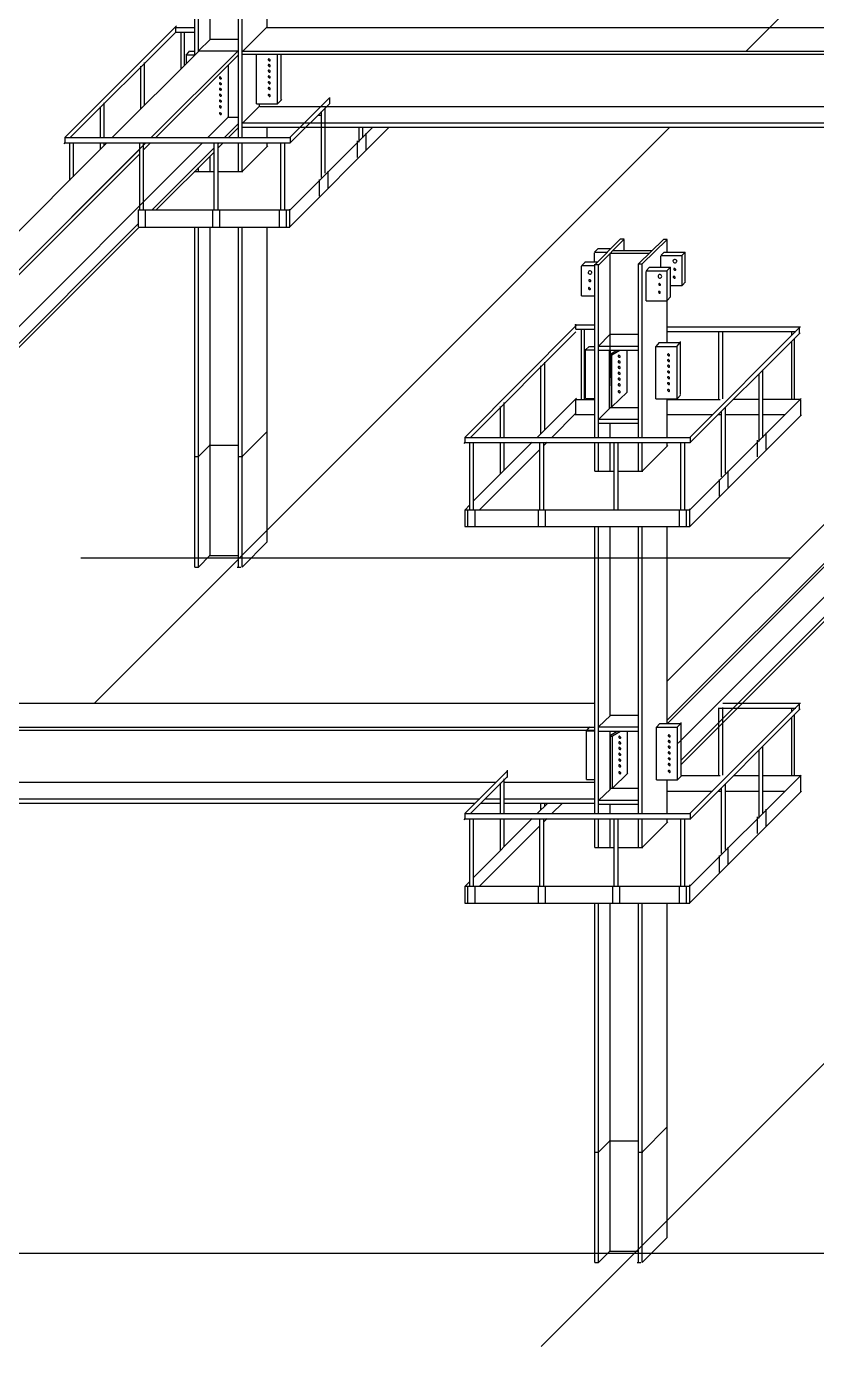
# Model space of a CAD drawing. Header units: metres. Extents: x 0 to 420, y 0 to 297.
# Drawn here: x 145.1 to 212.8, y 84.9 to 197.9 of the extents above; entities that cross this region are included whole.
import ezdxf

# ---------------------------------------------------------------- set-up
doc = ezdxf.new("R2010")
doc.units = ezdxf.units.M

msp = doc.modelspace()

# ---------------------------------------------------------------- linework, layer by layer
for p, q in [((189.16, 84.9), (319.3, 215.03)), ((206.71, 195.83), (225.91, 215.03)), ((159.49, 195.5), (159.49, 202.96)), ((159.81, 195.83), (159.81, 202.96)), ((160.79, 196.82), (160.79, 202.96)), ((163.22, 188.43), (163.22, 202.96)), ((163.55, 188.43), (163.55, 202.96)), ((165.68, 197.87), (165.68, 202.96)), ((148.34, 188.43), (157.92, 198.01)), ((157.78, 197.87), (159.49, 197.87)), ((157.86, 197.87), (157.86, 197.9)), ((157.86, 197.47), (157.86, 197.87)), ((163.57, 195.81), (165.68, 197.92)), ((165.65, 197.87), (252.82, 197.87)), ((165.68, 197.87), (177.1, 197.87)), ((148.82, 188.43), (157.86, 197.47)), ((157.86, 197.47), (159.49, 197.47)), ((158.32, 194.34), (158.32, 197.47)), ((158.59, 194.61), (158.59, 197.47)), ((160.81, 196.82), (159.81, 195.85)), ((163.22, 196.82), (160.79, 196.82)), ((152.41, 188.43), (159.82, 195.84)), ((155.76, 188.43), (163.16, 195.84)), ((158.76, 195.52), (159.05, 195.85)), ((159.08, 195.82), (159.49, 195.82)), ((163.22, 195.82), (159.78, 195.82)), ((163.6, 195.83), (252.77, 195.83)), ((164.76, 195.82), (166.58, 195.82)), ((154.86, 190.88), (154.86, 194.55)), ((155.18, 191.2), (155.18, 194.87)), ((156.15, 188.43), (163.21, 195.49)), ((158.76, 194.77), (158.76, 195.57)), ((158.76, 195.52), (159.49, 195.52)), ((162.37, 190.14), (162.37, 194.62)), ((163.6, 195.57), (252.77, 195.57)), ((164.76, 191.33), (164.76, 195.57)), ((165.79, 195.14), (165.77, 195.11)), ((165.77, 195.11), (165.77, 195.09)), ((165.77, 195.09), (165.79, 195.06)), ((165.79, 194.65), (165.77, 194.65)), ((165.77, 194.65), (165.77, 194.6)), ((165.77, 194.6), (165.79, 194.57)), ((165.85, 195.17), (165.79, 195.17)), ((165.79, 195.17), (165.79, 195.14)), ((165.79, 195.06), (165.82, 195.03)), ((165.85, 194.68), (165.79, 194.68)), ((165.79, 194.68), (165.79, 194.65)), ((165.79, 194.57), (165.82, 194.55)), ((165.82, 195.03), (165.85, 195.01)), ((165.82, 194.55), (165.85, 194.52)), ((165.87, 195.14), (165.85, 195.17)), ((165.85, 195.01), (165.87, 195.01)), ((165.87, 194.65), (165.85, 194.68)), ((165.85, 194.52), (165.87, 194.52)), ((165.9, 195.11), (165.87, 195.14)), ((165.87, 195.01), (165.9, 195.01)), ((165.9, 194.65), (165.87, 194.65)), ((165.87, 194.52), (165.9, 194.52)), ((165.93, 195.09), (165.9, 195.11)), ((165.9, 195.01), (165.93, 195.01)), ((165.93, 194.6), (165.9, 194.65)), ((165.9, 194.52), (165.93, 194.52)), ((165.93, 195.06), (165.93, 195.09)), ((165.93, 195.03), (165.93, 195.06)), ((165.93, 195.01), (165.93, 195.03)), ((165.93, 194.57), (165.93, 194.6)), ((165.93, 194.55), (165.93, 194.57)), ((165.93, 194.52), (165.93, 194.55)), ((166.58, 191.33), (166.58, 195.57)), ((166.88, 191.68), (166.88, 195.57)), ((161.62, 193.62), (161.59, 193.59)), ((161.59, 193.59), (161.59, 193.53)), ((161.59, 193.53), (161.59, 193.51)), ((161.59, 193.51), (161.62, 193.48)), ((161.65, 193.62), (161.62, 193.62)), ((161.62, 193.48), (161.65, 193.45)), ((161.68, 193.59), (161.65, 193.62)), ((161.65, 193.45), (161.68, 193.45)), ((161.7, 193.56), (161.68, 193.59)), ((161.68, 193.45), (161.73, 193.45)), ((161.73, 193.53), (161.7, 193.56)), ((161.76, 193.51), (161.73, 193.53)), ((161.73, 193.45), (161.76, 193.48)), ((161.76, 193.48), (161.76, 193.51)), ((165.79, 194.19), (165.77, 194.17)), ((165.77, 194.17), (165.77, 194.14)), ((165.77, 194.14), (165.79, 194.09)), ((165.79, 193.68), (165.77, 193.65)), ((165.77, 193.65), (165.77, 193.63)), ((165.77, 193.63), (165.79, 193.6)), ((165.85, 194.19), (165.79, 194.19)), ((165.79, 194.09), (165.82, 194.06)), ((165.85, 193.71), (165.79, 193.71)), ((165.79, 193.71), (165.79, 193.68)), ((165.79, 193.6), (165.82, 193.57)), ((165.82, 194.06), (165.85, 194.03)), ((165.82, 193.57), (165.85, 193.54)), ((165.87, 194.19), (165.85, 194.19)), ((165.85, 194.03), (165.87, 194.03)), ((165.87, 193.68), (165.85, 193.71)), ((165.85, 193.54), (165.87, 193.54)), ((165.9, 194.17), (165.87, 194.19)), ((165.87, 194.03), (165.9, 194.03)), ((165.9, 193.65), (165.87, 193.68)), ((165.87, 193.54), (165.9, 193.54)), ((165.93, 194.14), (165.9, 194.17)), ((165.9, 194.03), (165.93, 194.06)), ((165.93, 193.63), (165.9, 193.65)), ((165.9, 193.54), (165.93, 193.54)), ((165.93, 194.09), (165.93, 194.14)), ((165.93, 194.06), (165.93, 194.09)), ((165.93, 193.6), (165.93, 193.63)), ((165.93, 193.57), (165.93, 193.6)), ((165.93, 193.54), (165.93, 193.57)), ((161.62, 193.13), (161.59, 193.1)), ((161.59, 193.1), (161.59, 193.07)), ((161.59, 193.07), (161.59, 193.02)), ((161.59, 193.02), (161.62, 192.99)), ((161.62, 192.64), (161.59, 192.64)), ((161.59, 192.64), (161.59, 192.61)), ((161.59, 192.61), (161.59, 192.59)), ((161.59, 192.59), (161.59, 192.56)), ((161.59, 192.56), (161.62, 192.51)), ((161.65, 193.13), (161.62, 193.13)), ((161.62, 192.99), (161.65, 192.97)), ((161.65, 192.64), (161.62, 192.64)), ((161.62, 192.51), (161.65, 192.51)), ((161.68, 193.13), (161.65, 193.13)), ((161.65, 192.97), (161.68, 192.97)), ((161.68, 192.64), (161.65, 192.64)), ((161.65, 192.51), (161.68, 192.48)), ((161.7, 193.1), (161.68, 193.13)), ((161.68, 192.97), (161.73, 192.97)), ((161.7, 192.61), (161.68, 192.64)), ((161.68, 192.48), (161.73, 192.48)), ((161.73, 193.07), (161.7, 193.1)), ((161.73, 192.59), (161.7, 192.61)), ((161.76, 193.02), (161.73, 193.07)), ((161.73, 192.97), (161.76, 192.99)), ((161.76, 192.56), (161.73, 192.59)), ((161.73, 192.51), (161.76, 192.51)), ((161.73, 192.48), (161.73, 192.51)), ((161.76, 192.99), (161.76, 193.02)), ((161.76, 192.51), (161.76, 192.56)), ((165.79, 193.19), (165.77, 193.17)), ((165.77, 193.17), (165.77, 193.14)), ((165.77, 193.14), (165.79, 193.11)), ((165.79, 192.68), (165.77, 192.68)), ((165.77, 192.68), (165.77, 192.62)), ((165.77, 192.62), (165.79, 192.6)), ((165.85, 193.19), (165.79, 193.19)), ((165.79, 193.11), (165.82, 193.08)), ((165.85, 192.71), (165.79, 192.71)), ((165.79, 192.71), (165.79, 192.68)), ((165.79, 192.6), (165.82, 192.57)), ((165.82, 193.08), (165.85, 193.06)), ((165.82, 192.57), (165.85, 192.54)), ((165.87, 193.19), (165.85, 193.19)), ((165.85, 193.06), (165.87, 193.03)), ((165.87, 192.68), (165.85, 192.71)), ((165.85, 192.54), (165.87, 192.54)), ((165.9, 193.17), (165.87, 193.19)), ((165.87, 193.03), (165.9, 193.03)), ((165.9, 192.68), (165.87, 192.68)), ((165.87, 192.54), (165.9, 192.54)), ((165.93, 193.14), (165.9, 193.17)), ((165.9, 193.03), (165.93, 193.06)), ((165.93, 192.62), (165.9, 192.68)), ((165.9, 192.54), (165.93, 192.54)), ((165.93, 193.11), (165.93, 193.14)), ((165.93, 193.08), (165.93, 193.11)), ((165.93, 193.06), (165.93, 193.08)), ((165.93, 192.6), (165.93, 192.62)), ((165.93, 192.57), (165.93, 192.6)), ((165.93, 192.54), (165.93, 192.57)), ((151.4, 188.43), (151.4, 191.06)), ((151.72, 188.43), (151.72, 191.41)), ((161.62, 192.15), (161.59, 192.13)), ((161.59, 192.13), (161.59, 192.07)), ((161.59, 192.07), (161.59, 192.05)), ((161.59, 192.05), (161.62, 192.02)), ((161.62, 191.64), (161.59, 191.64)), ((161.59, 191.64), (161.59, 191.61)), ((161.59, 191.61), (161.59, 191.59)), ((161.59, 191.59), (161.59, 191.56)), ((161.59, 191.56), (161.62, 191.53)), ((161.62, 191.15), (161.59, 191.15)), ((161.59, 191.15), (161.59, 191.13)), ((161.59, 191.13), (161.59, 191.1)), ((161.59, 191.1), (161.59, 191.04)), ((161.65, 192.15), (161.62, 192.15)), ((161.62, 192.02), (161.65, 191.99)), ((161.65, 191.64), (161.62, 191.64)), ((161.62, 191.53), (161.65, 191.5)), ((161.65, 191.15), (161.62, 191.15)), ((161.68, 192.13), (161.65, 192.15)), ((161.65, 191.99), (161.68, 191.99)), ((161.68, 191.64), (161.65, 191.64)), ((161.65, 191.5), (161.68, 191.48)), ((161.68, 191.15), (161.65, 191.15)), ((161.7, 192.1), (161.68, 192.13)), ((161.68, 191.99), (161.73, 191.99)), ((161.7, 191.61), (161.68, 191.64)), ((161.68, 191.48), (161.73, 191.48)), ((161.7, 191.13), (161.68, 191.15)), ((161.73, 192.07), (161.7, 192.1)), ((161.73, 191.59), (161.7, 191.61)), ((161.73, 191.1), (161.7, 191.13)), ((161.76, 192.05), (161.73, 192.07)), ((161.73, 191.99), (161.76, 192.02)), ((161.76, 191.56), (161.73, 191.59)), ((161.73, 191.5), (161.76, 191.53)), ((161.73, 191.48), (161.73, 191.5)), ((161.76, 191.04), (161.73, 191.1)), ((161.76, 192.02), (161.76, 192.05)), ((161.76, 191.53), (161.76, 191.56)), ((163.57, 189.67), (165.02, 191.12)), ((164.76, 191.33), (166.58, 191.33)), ((165.02, 191.07), (165.02, 191.33)), ((165.07, 191.1), (244.91, 191.1)), ((165.79, 192.11), (165.77, 192.08)), ((165.77, 192.08), (165.77, 192.06)), ((165.77, 192.06), (165.79, 192.03)), ((165.85, 192.11), (165.79, 192.11)), ((165.79, 192.03), (165.82, 192)), ((165.82, 192), (165.85, 191.98)), ((165.87, 192.11), (165.85, 192.11)), ((165.85, 191.98), (165.87, 191.95)), ((165.9, 192.08), (165.87, 192.11)), ((165.87, 191.95), (165.9, 191.95)), ((165.93, 192.06), (165.9, 192.08)), ((165.9, 191.95), (165.93, 191.98)), ((165.93, 192.03), (165.93, 192.06)), ((165.93, 191.98), (165.93, 192.03)), ((166.58, 191.33), (166.93, 191.68)), ((167.63, 188.43), (171.02, 191.82)), ((167.63, 187.94), (171.02, 191.33)), ((171.02, 191.85), (171.02, 191.31)), ((160.59, 188.43), (162.37, 190.21)), ((161.59, 191.04), (161.62, 191.02)), ((161.62, 190.56), (161.59, 190.56)), ((161.59, 190.56), (161.59, 190.53)), ((161.59, 190.53), (161.59, 190.5)), ((161.59, 190.5), (161.59, 190.48)), ((161.59, 190.48), (161.62, 190.45)), ((161.62, 191.02), (161.65, 190.99)), ((161.65, 190.56), (161.62, 190.56)), ((161.62, 190.45), (161.65, 190.42)), ((161.65, 190.99), (161.68, 190.99)), ((161.68, 190.56), (161.65, 190.56)), ((161.65, 190.42), (161.68, 190.4)), ((161.68, 190.99), (161.73, 190.99)), ((161.7, 190.53), (161.68, 190.56)), ((161.68, 190.4), (161.73, 190.4)), ((161.73, 190.5), (161.7, 190.53)), ((161.73, 191.02), (161.76, 191.02)), ((161.73, 190.99), (161.73, 191.02)), ((161.76, 190.48), (161.73, 190.5)), ((161.73, 190.42), (161.76, 190.45)), ((161.73, 190.4), (161.73, 190.42)), ((161.76, 191.02), (161.76, 191.04)), ((161.76, 190.45), (161.76, 190.48)), ((163.22, 190.14), (162.3, 190.14)), ((170.07, 190.35), (170.34, 190.35)), ((170.34, 185.02), (170.34, 190.65)), ((170.66, 185.37), (170.66, 190.97)), ((150.88, 140), (200.19, 189.31)), ((162.03, 188.43), (163.21, 189.61)), ((162.38, 188.43), (163.21, 189.26)), ((163.6, 189.69), (243.5, 189.69)), ((163.6, 189.31), (243.12, 189.31)), ((165.68, 188.43), (165.68, 189.31)), ((167.58, 182.15), (174.74, 189.31)), ((167.61, 180.77), (176.14, 189.31)), ((173.56, 188.05), (173.56, 189.31)), ((173.88, 188.4), (173.88, 189.31)), ((174.13, 188.81), (174.13, 187.35)), ((105.42, 141.43), (151.95, 187.97)), ((107.33, 140), (155.3, 187.97)), ((112.16, 140), (160.13, 187.97)), ((148.28, 187.89), (148.39, 188)), ((148.31, 187.97), (167.63, 187.97)), ((148.34, 188.43), (148.34, 187.97)), ((148.39, 188.43), (167.71, 188.43)), ((148.74, 188), (148.74, 184.76)), ((149.07, 188), (149.07, 185.08)), ((151.4, 187.41), (151.4, 187.97)), ((151.72, 187.74), (151.72, 187.97)), ((154.78, 182.18), (154.78, 187.97)), ((155.1, 182.23), (155.1, 188)), ((155.1, 187.78), (155.3, 187.97)), ((155.1, 187.38), (155.69, 187.97)), ((161.14, 182.18), (161.14, 187.97)), ((161.49, 182.23), (161.49, 188)), ((161.49, 187.89), (161.57, 187.97)), ((161.49, 187.54), (161.92, 187.97)), ((161.5, 187.96), (161.51, 187.97)), ((163.22, 185.53), (163.22, 187.97)), ((163.55, 185.56), (163.55, 187.97)), ((163.55, 185.53), (165.74, 187.73)), ((165.68, 187.67), (165.68, 187.97)), ((166.85, 182.18), (166.85, 187.97)), ((167.2, 182.23), (167.2, 188)), ((167.66, 188.43), (167.66, 187.97)), ((173.4, 188.16), (173.4, 186.73)), ((107.33, 140), (154.78, 187.45)), ((107.72, 140), (154.78, 187.05)), ((155.84, 182.23), (161.14, 187.54)), ((156.18, 182.23), (161.14, 187.19)), ((160.79, 185.53), (160.79, 186.84)), ((199.96, 141.87), (245.43, 187.35)), ((199.96, 138.23), (249.07, 187.35)), ((199.96, 138.53), (248.77, 187.35)), ((200.89, 136.58), (251.66, 187.35)), ((201.15, 134.74), (253.76, 187.35)), ((201.15, 135.11), (253.39, 187.35)), ((159.49, 185.53), (159.49, 185.54)), ((159.49, 185.53), (161.14, 185.53)), ((159.81, 185.53), (159.81, 185.86)), ((161.49, 185.53), (163.6, 185.53)), ((170.88, 185.56), (170.88, 184.1)), ((170.15, 184.83), (170.15, 183.4)), ((154.64, 182.23), (167.63, 182.23)), ((154.64, 182.23), (154.64, 180.8)), ((155.24, 182.21), (155.24, 180.77)), ((161, 182.21), (161, 180.77)), ((161.6, 182.21), (161.6, 180.77)), ((166.71, 182.21), (166.71, 180.77)), ((167.31, 182.21), (167.31, 180.77)), ((167.63, 180.77), (167.63, 182.31)), ((113.6, 140), (154.64, 181.04)), ((113.95, 140), (154.72, 180.77)), ((154.72, 180.77), (167.63, 180.77)), ((159.49, 151.65), (159.49, 180.77)), ((159.81, 151.65), (159.81, 180.77)), ((160.79, 152.63), (160.79, 180.77)), ((163.22, 151.65), (163.22, 180.77)), ((163.55, 151.65), (163.55, 180.77)), ((165.68, 153.82), (165.68, 180.77)), ((193.73, 178.62), (194.03, 178.92)), ((193.73, 178.62), (194.81, 178.62)), ((195.92, 179.73), (193.76, 177.54)), ((194, 178.92), (195.11, 178.92)), ((196.28, 179.73), (194.11, 177.54)), ((198.63, 178.73), (195.3, 178.73)), ((196.28, 179.73), (195.92, 179.73)), ((196.28, 178.73), (196.28, 179.7)), ((199.63, 179.7), (197.49, 177.62)), ((199.96, 179.7), (197.82, 177.62)), ((199.42, 178.32), (199.71, 178.62)), ((199.96, 179.7), (199.63, 179.7)), ((199.71, 178.62), (201.5, 178.62)), ((199.96, 178.62), (199.96, 179.7)), ((201.2, 178.32), (201.5, 178.62)), ((201.5, 176.1), (201.5, 178.62)), ((192.62, 177.46), (192.92, 177.75)), ((192.89, 177.78), (193.98, 177.78)), ((193.71, 177.56), (194.08, 177.56)), ((193.73, 177.78), (193.73, 178.57)), ((193.76, 162.76), (193.76, 177.54)), ((194.08, 162.76), (194.08, 177.56)), ((198.39, 178.51), (195.03, 178.51)), ((195.06, 171.56), (195.06, 178.48)), ((197.49, 162.76), (197.49, 177.62)), ((197.52, 177.62), (197.82, 177.62)), ((197.82, 162.76), (197.82, 177.62)), ((199.42, 178.32), (201.23, 178.32)), ((199.42, 177.32), (199.42, 178.27)), ((200.47, 177.92), (200.44, 177.86)), ((200.44, 177.86), (200.47, 177.81)), ((200.52, 177.97), (200.47, 177.92)), ((200.47, 177.81), (200.5, 177.75)), ((200.5, 177.75), (200.52, 177.73)), ((200.58, 178), (200.52, 177.97)), ((200.52, 177.73), (200.58, 177.7)), ((200.63, 178), (200.58, 178)), ((200.58, 177.7), (200.66, 177.7)), ((200.69, 177.97), (200.63, 178)), ((200.66, 177.7), (200.71, 177.73)), ((200.74, 177.94), (200.69, 177.97)), ((200.71, 177.73), (200.74, 177.78)), ((200.77, 177.89), (200.74, 177.94)), ((200.74, 177.78), (200.77, 177.83)), ((200.77, 177.83), (200.77, 177.89)), ((201.23, 175.78), (201.23, 178.29)), ((192.6, 177.48), (193.76, 177.48)), ((192.62, 174.88), (192.62, 177.43)), ((193.22, 176.94), (193.19, 176.89)), ((193.19, 176.89), (193.19, 176.83)), ((193.19, 176.83), (193.22, 176.78)), ((193.24, 177), (193.22, 176.94)), ((193.22, 176.78), (193.27, 176.75)), ((193.3, 177.02), (193.24, 177)), ((193.27, 176.75), (193.33, 176.73)), ((193.35, 177.02), (193.3, 177.02)), ((193.33, 176.73), (193.38, 176.73)), ((193.41, 177), (193.35, 177.02)), ((193.38, 176.73), (193.43, 176.75)), ((193.46, 176.97), (193.41, 177)), ((193.43, 176.75), (193.46, 176.81)), ((193.49, 176.91), (193.46, 176.97)), ((193.46, 176.81), (193.49, 176.86)), ((193.49, 176.86), (193.49, 176.91)), ((198.14, 177.02), (198.44, 177.32)), ((198.14, 177.02), (199.96, 177.02)), ((198.14, 174.45), (198.14, 176.97)), ((198.41, 177.32), (200.23, 177.32)), ((199.2, 176.64), (199.17, 176.59)), ((199.17, 176.59), (199.17, 176.51)), ((199.17, 176.51), (199.2, 176.45)), ((199.23, 176.67), (199.2, 176.64)), ((199.2, 176.45), (199.25, 176.43)), ((199.28, 176.7), (199.23, 176.67)), ((199.25, 176.43), (199.31, 176.4)), ((199.36, 176.7), (199.28, 176.7)), ((199.31, 176.4), (199.36, 176.4)), ((199.42, 176.67), (199.36, 176.7)), ((199.36, 176.4), (199.42, 176.43)), ((199.44, 176.64), (199.42, 176.67)), ((199.42, 176.43), (199.47, 176.48)), ((199.47, 176.59), (199.44, 176.64)), ((199.5, 176.54), (199.47, 176.59)), ((199.47, 176.48), (199.5, 176.54)), ((199.93, 177.02), (200.23, 177.32)), ((199.96, 174.48), (199.96, 177)), ((200.23, 174.8), (200.23, 177.32)), ((200.5, 176.54), (200.47, 176.51)), ((200.47, 176.51), (200.47, 176.48)), ((200.47, 176.48), (200.5, 176.45)), ((200.52, 176.56), (200.5, 176.54)), ((200.5, 176.45), (200.52, 176.43)), ((200.52, 177.21), (200.52, 177.19)), ((200.55, 177.21), (200.52, 177.21)), ((200.52, 177.19), (200.52, 177.16)), ((200.52, 177.16), (200.52, 177.13)), ((200.52, 177.13), (200.55, 177.1)), ((200.55, 176.56), (200.52, 176.56)), ((200.52, 176.43), (200.55, 176.4)), ((200.58, 177.21), (200.55, 177.21)), ((200.55, 177.1), (200.58, 177.08)), ((200.58, 176.54), (200.55, 176.56)), ((200.55, 176.4), (200.58, 176.4)), ((200.61, 177.21), (200.58, 177.21)), ((200.58, 177.08), (200.61, 177.08)), ((200.61, 176.51), (200.58, 176.54)), ((200.58, 176.4), (200.61, 176.4)), ((200.63, 177.19), (200.61, 177.21)), ((200.61, 177.08), (200.63, 177.08)), ((200.63, 176.48), (200.61, 176.51)), ((200.61, 176.4), (200.63, 176.4)), ((200.66, 177.16), (200.63, 177.19)), ((200.63, 177.08), (200.66, 177.08)), ((200.63, 176.45), (200.63, 176.48)), ((200.63, 176.43), (200.63, 176.45)), ((200.63, 176.4), (200.63, 176.43)), ((200.69, 177.13), (200.66, 177.16)), ((200.66, 177.08), (200.69, 177.1)), ((200.69, 177.1), (200.69, 177.13)), ((193.24, 175.59), (193.22, 175.56)), ((193.22, 175.56), (193.22, 175.53)), ((193.22, 175.53), (193.22, 175.51)), ((193.22, 175.51), (193.22, 175.48)), ((193.22, 175.48), (193.24, 175.45)), ((193.24, 176.24), (193.24, 176.21)), ((193.27, 176.24), (193.24, 176.24)), ((193.24, 176.21), (193.24, 176.18)), ((193.24, 176.18), (193.24, 176.16)), ((193.24, 176.16), (193.27, 176.13)), ((193.27, 175.59), (193.24, 175.59)), ((193.24, 175.45), (193.27, 175.43)), ((193.3, 176.24), (193.27, 176.24)), ((193.27, 176.13), (193.3, 176.1)), ((193.3, 175.56), (193.27, 175.59)), ((193.27, 175.43), (193.3, 175.43)), ((193.35, 176.24), (193.3, 176.24)), ((193.3, 176.1), (193.35, 176.1)), ((193.33, 175.53), (193.3, 175.56)), ((193.3, 175.43), (193.33, 175.43)), ((193.35, 175.51), (193.33, 175.53)), ((193.33, 175.43), (193.35, 175.43)), ((193.38, 176.21), (193.35, 176.24)), ((193.35, 176.1), (193.38, 176.1)), ((193.38, 175.48), (193.35, 175.51)), ((193.35, 175.43), (193.38, 175.45)), ((193.41, 176.18), (193.38, 176.21)), ((193.38, 176.1), (193.41, 176.13)), ((193.38, 175.45), (193.38, 175.48)), ((193.41, 176.16), (193.41, 176.18)), ((193.41, 176.13), (193.41, 176.16)), ((199.23, 175.24), (199.2, 175.24)), ((199.2, 175.24), (199.2, 175.21)), ((199.25, 175.91), (199.23, 175.89)), ((199.23, 175.89), (199.23, 175.86)), ((199.23, 175.86), (199.25, 175.83)), ((199.28, 175.26), (199.23, 175.26)), ((199.23, 175.26), (199.23, 175.24)), ((199.28, 175.94), (199.25, 175.91)), ((199.25, 175.83), (199.28, 175.8)), ((199.31, 175.94), (199.28, 175.94)), ((199.28, 175.8), (199.31, 175.78)), ((199.31, 175.26), (199.28, 175.26)), ((199.33, 175.91), (199.31, 175.94)), ((199.31, 175.78), (199.33, 175.78)), ((199.33, 175.24), (199.31, 175.26)), ((199.36, 175.89), (199.33, 175.91)), ((199.33, 175.78), (199.36, 175.78)), ((199.36, 175.21), (199.33, 175.24)), ((199.39, 175.86), (199.36, 175.89)), ((199.36, 175.78), (199.39, 175.78)), ((199.39, 175.83), (199.39, 175.86)), ((199.39, 175.8), (199.39, 175.83)), ((199.39, 175.78), (199.39, 175.8)), ((199.96, 170.85), (199.96, 175.75)), ((200.23, 175.75), (201.23, 175.75)), ((201.23, 175.75), (201.53, 176.08)), ((192.62, 174.88), (193.76, 174.88)), ((198.14, 174.45), (199.96, 174.45)), ((199.2, 175.21), (199.23, 175.16)), ((199.23, 175.16), (199.23, 175.13)), ((199.23, 175.13), (199.28, 175.1)), ((199.28, 175.1), (199.31, 175.1)), ((199.31, 175.1), (199.33, 175.1)), ((199.33, 175.1), (199.36, 175.1)), ((199.36, 175.16), (199.36, 175.21)), ((199.36, 175.13), (199.36, 175.16)), ((199.36, 175.1), (199.36, 175.13)), ((199.96, 174.48), (200.25, 174.78)), ((182.61, 162.76), (192.19, 172.37)), ((192.05, 172.4), (193.76, 172.4)), ((192.14, 172.4), (192.14, 172.45)), ((192.14, 172.02), (192.14, 172.4)), ((192.14, 172.02), (193.76, 172.02)), ((192.6, 166.04), (192.6, 172.02)), ((192.87, 166.04), (192.87, 172.02)), ((199.96, 172.21), (211.38, 172.21)), ((201.9, 162.76), (211.35, 172.21)), ((204.72, 166.06), (204.72, 171.85)), ((211.3, 171.69), (211.3, 172.23)), ((183.1, 162.76), (192.14, 171.8)), ((195.03, 171.56), (194.06, 170.58)), ((197.47, 171.56), (195, 171.56)), ((195.06, 167.17), (195.06, 171.66)), ((199.01, 170.55), (199.31, 170.88)), ((199.28, 170.88), (201.09, 170.88)), ((199.96, 171.83), (210.97, 171.83)), ((200.8, 170.58), (201.09, 170.91)), ((201.09, 166.44), (201.09, 170.96)), ((201.9, 162.3), (211.35, 171.72)), ((204.39, 166.04), (204.39, 171.83)), ((210.62, 171.47), (210.62, 171.83)), ((210.62, 166.04), (210.62, 170.99)), ((210.86, 166.04), (210.86, 171.23)), ((192.97, 170.26), (193.27, 170.55)), ((192.97, 166.09), (192.97, 170.31)), ((192.97, 170.26), (193.71, 170.26)), ((193.3, 170.55), (193.71, 170.55)), ((197.47, 170.55), (194, 170.55)), ((197.47, 170.2), (194, 170.2)), ((195, 165.22), (195, 170.2)), ((195.65, 170.2), (195.03, 169.82)), ((195.03, 165.3), (195.03, 169.82)), ((195.03, 169.8), (195.22, 169.8)), ((195.09, 167.85), (195.09, 170.2)), ((195.9, 170.2), (195.22, 169.8)), ((195.22, 165.3), (195.22, 169.82)), ((195.79, 169.77), (195.76, 169.74)), ((195.76, 169.74), (195.76, 169.72)), ((195.76, 169.72), (195.76, 169.69)), ((195.76, 169.69), (195.79, 169.66)), ((195.82, 169.8), (195.79, 169.8)), ((195.79, 169.8), (195.79, 169.77)), ((195.79, 169.66), (195.82, 169.63)), ((195.87, 169.77), (195.82, 169.8)), ((195.82, 169.63), (195.87, 169.63)), ((195.9, 169.74), (195.87, 169.77)), ((195.87, 169.63), (195.9, 169.63)), ((195.92, 169.72), (195.9, 169.74)), ((195.9, 169.63), (195.92, 169.63)), ((195.92, 169.69), (195.92, 169.72)), ((195.92, 169.66), (195.92, 169.69)), ((195.92, 169.63), (195.92, 169.66)), ((196.52, 166.63), (196.52, 170.2)), ((198.98, 166.06), (198.98, 170.55)), ((198.98, 170.55), (200.8, 170.55)), ((200.01, 169.88), (199.98, 169.85)), ((199.98, 169.85), (199.98, 169.82)), ((199.98, 169.82), (200.01, 169.8)), ((200.04, 169.91), (200.01, 169.88)), ((200.01, 169.8), (200.04, 169.77)), ((200.06, 169.91), (200.04, 169.91)), ((200.04, 169.77), (200.06, 169.74)), ((200.09, 169.88), (200.06, 169.91)), ((200.06, 169.74), (200.09, 169.74)), ((200.12, 169.85), (200.09, 169.88)), ((200.09, 169.74), (200.12, 169.74)), ((200.15, 169.82), (200.12, 169.85)), ((200.12, 169.74), (200.15, 169.74)), ((200.15, 169.8), (200.15, 169.82)), ((200.15, 169.77), (200.15, 169.8)), ((200.15, 169.74), (200.15, 169.77)), ((200.8, 166.06), (200.8, 170.58)), ((189.13, 163.09), (189.13, 168.88)), ((189.46, 163.41), (189.46, 169.2)), ((195.76, 169.28), (195.76, 169.23)), ((195.79, 169.28), (195.76, 169.28)), ((195.76, 169.23), (195.76, 169.2)), ((195.76, 169.2), (195.79, 169.17)), ((195.79, 168.82), (195.76, 168.8)), ((195.76, 168.8), (195.76, 168.77)), ((195.76, 168.77), (195.76, 168.74)), ((195.76, 168.74), (195.79, 168.69)), ((195.79, 169.31), (195.79, 169.28)), ((195.82, 169.31), (195.79, 169.31)), ((195.79, 169.17), (195.82, 169.15)), ((195.82, 168.82), (195.79, 168.82)), ((195.79, 168.69), (195.82, 168.69)), ((195.87, 169.28), (195.82, 169.31)), ((195.82, 169.15), (195.87, 169.15)), ((195.87, 168.82), (195.82, 168.82)), ((195.82, 168.69), (195.87, 168.66)), ((195.9, 169.28), (195.87, 169.28)), ((195.87, 169.15), (195.9, 169.15)), ((195.9, 168.8), (195.87, 168.82)), ((195.87, 168.66), (195.9, 168.66)), ((195.92, 169.23), (195.9, 169.28)), ((195.9, 169.15), (195.92, 169.15)), ((195.92, 168.77), (195.9, 168.8)), ((195.9, 168.66), (195.92, 168.69)), ((195.92, 169.2), (195.92, 169.23)), ((195.92, 169.17), (195.92, 169.2)), ((195.92, 169.15), (195.92, 169.17)), ((195.92, 168.74), (195.92, 168.77)), ((195.92, 168.69), (195.92, 168.74)), ((200.01, 169.39), (199.98, 169.39)), ((199.98, 169.39), (199.98, 169.34)), ((199.98, 169.34), (200.01, 169.31)), ((200.01, 168.9), (199.98, 168.9)), ((199.98, 168.9), (199.98, 168.88)), ((199.98, 168.88), (200.01, 168.82)), ((200.04, 169.42), (200.01, 169.39)), ((200.01, 169.31), (200.04, 169.28)), ((200.04, 168.93), (200.01, 168.9)), ((200.01, 168.82), (200.04, 168.8)), ((200.06, 169.42), (200.04, 169.42)), ((200.04, 169.28), (200.06, 169.26)), ((200.06, 168.93), (200.04, 168.93)), ((200.04, 168.8), (200.06, 168.77)), ((200.09, 169.39), (200.06, 169.42)), ((200.06, 169.26), (200.09, 169.26)), ((200.09, 168.93), (200.06, 168.93)), ((200.06, 168.77), (200.09, 168.77)), ((200.12, 169.36), (200.09, 169.39)), ((200.09, 169.26), (200.12, 169.26)), ((200.12, 168.9), (200.09, 168.93)), ((200.09, 168.77), (200.12, 168.77)), ((200.15, 169.34), (200.12, 169.36)), ((200.12, 169.26), (200.15, 169.26)), ((200.15, 168.88), (200.12, 168.9)), ((200.12, 168.77), (200.15, 168.77)), ((200.15, 169.31), (200.15, 169.34)), ((200.15, 169.28), (200.15, 169.31)), ((200.15, 169.26), (200.15, 169.28)), ((200.15, 168.82), (200.15, 168.88)), ((200.15, 168.8), (200.15, 168.82)), ((200.15, 168.77), (200.15, 168.8)), ((208.16, 162.73), (208.16, 168.53)), ((195.79, 168.31), (195.76, 168.28)), ((195.76, 168.28), (195.76, 168.25)), ((195.76, 168.25), (195.76, 168.23)), ((195.76, 168.23), (195.79, 168.2)), ((195.79, 167.82), (195.76, 167.79)), ((195.76, 167.79), (195.76, 167.77)), ((195.76, 167.77), (195.76, 167.74)), ((195.76, 167.74), (195.79, 167.71)), ((195.82, 168.34), (195.79, 168.34)), ((195.79, 168.34), (195.79, 168.31)), ((195.79, 168.2), (195.82, 168.17)), ((195.82, 167.82), (195.79, 167.82)), ((195.79, 167.71), (195.82, 167.69)), ((195.82, 167.33), (195.79, 167.33)), ((195.79, 167.33), (195.79, 167.31)), ((195.87, 168.31), (195.82, 168.34)), ((195.82, 168.17), (195.87, 168.17)), ((195.87, 167.82), (195.82, 167.82)), ((195.82, 167.69), (195.87, 167.66)), ((195.87, 167.33), (195.82, 167.33)), ((195.9, 168.28), (195.87, 168.31)), ((195.87, 168.17), (195.9, 168.17)), ((195.9, 167.79), (195.87, 167.82)), ((195.87, 167.66), (195.9, 167.66)), ((195.9, 167.31), (195.87, 167.33)), ((195.92, 168.25), (195.9, 168.28)), ((195.9, 168.17), (195.92, 168.17)), ((195.92, 167.77), (195.9, 167.79)), ((195.9, 167.66), (195.92, 167.69)), ((195.92, 168.23), (195.92, 168.25)), ((195.92, 168.2), (195.92, 168.23)), ((195.92, 168.17), (195.92, 168.2)), ((195.92, 167.74), (195.92, 167.77)), ((195.92, 167.71), (195.92, 167.74)), ((195.92, 167.69), (195.92, 167.71)), ((200.01, 168.42), (199.98, 168.39)), ((199.98, 168.39), (199.98, 168.36)), ((199.98, 168.36), (200.01, 168.34)), ((200.01, 167.93), (199.98, 167.9)), ((199.98, 167.9), (199.98, 167.88)), ((199.98, 167.88), (200.01, 167.85)), ((200.01, 167.42), (199.98, 167.42)), ((199.98, 167.42), (199.98, 167.36)), ((199.98, 167.36), (200.01, 167.33)), ((200.04, 168.44), (200.01, 168.42)), ((200.01, 168.34), (200.04, 168.31)), ((200.04, 167.93), (200.01, 167.93)), ((200.01, 167.85), (200.04, 167.82)), ((200.04, 167.44), (200.01, 167.42)), ((200.01, 167.33), (200.04, 167.31)), ((200.06, 168.44), (200.04, 168.44)), ((200.04, 168.31), (200.06, 168.28)), ((200.06, 167.93), (200.04, 167.93)), ((200.04, 167.82), (200.06, 167.79)), ((200.06, 167.44), (200.04, 167.44)), ((200.09, 168.42), (200.06, 168.44)), ((200.06, 168.28), (200.09, 168.28)), ((200.09, 167.93), (200.06, 167.93)), ((200.06, 167.79), (200.09, 167.77)), ((200.09, 167.42), (200.06, 167.44)), ((200.12, 168.39), (200.09, 168.42)), ((200.09, 168.28), (200.12, 168.28)), ((200.12, 167.9), (200.09, 167.93)), ((200.09, 167.77), (200.12, 167.77)), ((200.12, 167.42), (200.09, 167.42)), ((200.15, 168.36), (200.12, 168.39)), ((200.12, 168.28), (200.15, 168.28)), ((200.15, 167.88), (200.12, 167.9)), ((200.12, 167.77), (200.15, 167.79)), ((200.15, 167.36), (200.12, 167.42)), ((200.15, 168.34), (200.15, 168.36)), ((200.15, 168.31), (200.15, 168.34)), ((200.15, 168.28), (200.15, 168.31)), ((200.15, 167.85), (200.15, 167.88)), ((200.15, 167.82), (200.15, 167.85)), ((200.15, 167.79), (200.15, 167.82)), ((200.15, 167.33), (200.15, 167.36)), ((200.15, 167.31), (200.15, 167.33)), ((207.83, 162.41), (207.83, 168.2)), ((196.52, 166.63), (195.22, 165.36)), ((195.79, 167.31), (195.76, 167.31)), ((195.76, 167.31), (195.76, 167.28)), ((195.76, 167.28), (195.76, 167.23)), ((195.76, 167.23), (195.79, 167.2)), ((195.79, 166.74), (195.76, 166.71)), ((195.76, 166.71), (195.76, 166.68)), ((195.76, 166.68), (195.76, 166.66)), ((195.76, 166.66), (195.79, 166.63)), ((195.79, 167.2), (195.82, 167.17)), ((195.82, 166.74), (195.79, 166.74)), ((195.79, 166.63), (195.82, 166.6)), ((195.82, 167.17), (195.87, 167.17)), ((195.87, 166.74), (195.82, 166.74)), ((195.82, 166.6), (195.87, 166.58)), ((195.87, 167.17), (195.9, 167.17)), ((195.9, 166.71), (195.87, 166.74)), ((195.87, 166.58), (195.9, 166.58)), ((195.92, 167.28), (195.9, 167.31)), ((195.9, 167.17), (195.92, 167.17)), ((195.92, 166.68), (195.9, 166.71)), ((195.9, 166.58), (195.92, 166.6)), ((195.92, 167.23), (195.92, 167.28)), ((195.92, 167.2), (195.92, 167.23)), ((195.92, 167.17), (195.92, 167.2)), ((195.92, 166.66), (195.92, 166.68)), ((195.92, 166.63), (195.92, 166.66)), ((195.92, 166.6), (195.92, 166.63)), ((200.01, 166.85), (199.98, 166.82)), ((199.98, 166.82), (199.98, 166.79)), ((199.98, 166.79), (200.01, 166.77)), ((200.04, 166.85), (200.01, 166.85)), ((200.01, 166.77), (200.04, 166.71)), ((200.04, 167.31), (200.06, 167.28)), ((200.06, 166.85), (200.04, 166.85)), ((200.04, 166.71), (200.06, 166.71)), ((200.06, 167.28), (200.09, 167.28)), ((200.09, 166.85), (200.06, 166.85)), ((200.06, 166.71), (200.09, 166.68)), ((200.09, 167.28), (200.12, 167.28)), ((200.12, 166.82), (200.09, 166.85)), ((200.09, 166.68), (200.12, 166.68)), ((200.12, 167.28), (200.15, 167.28)), ((200.15, 166.79), (200.12, 166.82)), ((200.12, 166.68), (200.15, 166.71)), ((200.15, 167.28), (200.15, 167.31)), ((200.15, 166.77), (200.15, 166.79)), ((200.15, 166.71), (200.15, 166.77)), ((200.8, 166.06), (201.09, 166.36)), ((185.67, 162.76), (185.67, 165.41)), ((185.99, 162.76), (185.99, 165.74)), ((188.83, 162.76), (192.19, 166.12)), ((192.14, 164.71), (192.14, 166.04)), ((192.14, 166.01), (193.76, 166.01)), ((192.97, 166.09), (193.71, 166.09)), ((195.03, 165.25), (194.06, 164.28)), ((197.47, 165.3), (195, 165.3)), ((195.03, 165.33), (195.22, 165.33)), ((198.98, 166.06), (200.8, 166.06)), ((199.96, 162.76), (199.96, 166.06)), ((199.96, 166.01), (204.48, 166.01)), ((201.85, 156.51), (211.43, 166.09)), ((204.94, 159.7), (204.94, 165.3)), ((205.64, 166.04), (207.83, 166.04)), ((208.16, 166.04), (211.35, 166.04)), ((211.4, 164.63), (211.4, 165.98)), ((190.08, 162.76), (192.14, 164.82)), ((192.08, 164.71), (193.76, 164.71)), ((197.44, 164.28), (194.03, 164.28)), ((197.47, 163.95), (194.03, 163.95)), ((195.06, 162.76), (195.06, 163.95)), ((199.96, 164.71), (203.85, 164.71)), ((201.88, 155.1), (211.46, 164.68)), ((204.34, 164.71), (204.61, 164.71)), ((204.61, 159.38), (204.61, 164.98)), ((204.94, 164.71), (207.83, 164.71)), ((208.16, 164.71), (210.05, 164.71)), ((163.55, 161.11), (165.68, 163.27)), ((208.4, 163.14), (208.4, 161.71)), ((159.81, 161.11), (160.76, 162.08)), ((160.71, 162.08), (163.22, 162.08)), ((182.56, 162.22), (182.66, 162.35)), ((182.58, 162.33), (201.9, 162.33)), ((182.61, 162.76), (182.61, 162.33)), ((182.66, 162.76), (201.99, 162.76)), ((183.02, 162.35), (183.02, 156.56)), ((183.34, 162.35), (183.34, 156.56)), ((183.34, 157.29), (188.4, 162.35)), ((183.88, 156.56), (189.05, 161.73)), ((185.67, 159.62), (185.67, 162.33)), ((185.99, 159.95), (185.99, 162.33)), ((189.05, 156.54), (189.05, 162.33)), ((189.38, 156.56), (189.38, 162.35)), ((189.38, 162.06), (189.67, 162.35)), ((193.76, 159.87), (193.76, 162.33)), ((194.08, 159.87), (194.08, 162.33)), ((195.06, 159.87), (195.06, 162.33)), ((195.41, 156.54), (195.41, 162.33)), ((195.76, 156.56), (195.76, 162.35)), ((197.49, 159.87), (197.49, 162.33)), ((197.82, 159.87), (197.82, 162.33)), ((197.82, 159.87), (200.01, 162.06)), ((199.96, 162), (199.96, 162.33)), ((201.12, 156.54), (201.12, 162.33)), ((201.47, 156.56), (201.47, 162.35)), ((201.93, 162.79), (201.93, 162.3)), ((207.67, 162.52), (207.67, 161.08)), ((159.49, 161.11), (159.81, 161.11)), ((163.28, 161.11), (163.6, 161.11)), ((193.76, 159.87), (195.41, 159.87)), ((195.76, 159.87), (197.87, 159.87)), ((205.15, 159.89), (205.15, 158.46)), ((204.42, 159.16), (204.42, 157.73)), ((182.61, 156.56), (201.9, 156.56)), ((182.61, 156.54), (182.64, 156.56)), ((182.61, 156.56), (182.61, 155.13)), ((182.64, 156.56), (183.02, 156.94)), ((182.85, 156.56), (182.85, 155.1)), ((183.48, 156.56), (183.48, 155.1)), ((188.91, 156.56), (188.91, 155.1)), ((189.51, 156.56), (189.51, 155.1)), ((200.98, 156.56), (200.98, 155.1)), ((201.58, 156.56), (201.58, 155.1)), ((201.9, 155.13), (201.9, 156.64)), ((182.61, 155.13), (201.9, 155.13)), ((193.76, 143.4), (193.76, 155.13)), ((194.08, 143.4), (194.08, 155.13)), ((195.06, 143.4), (195.06, 155.13)), ((197.49, 143.4), (197.49, 155.13)), ((197.82, 143.4), (197.82, 155.13)), ((199.96, 143.4), (199.96, 155.13)), ((163.55, 151.65), (165.68, 153.82)), ((159.81, 151.65), (160.76, 152.63)), ((160.71, 152.63), (163.22, 152.63)), ((149.73, 152.44), (210.53, 152.44)), ((159.49, 151.65), (159.81, 151.65)), ((163.1, 151.65), (163.42, 151.65)), ((193.76, 130.54), (193.76, 145.07)), ((194.08, 130.54), (194.08, 145.07)), ((195.06, 138.93), (195.06, 145.07)), ((197.49, 130.54), (197.49, 145.07)), ((197.82, 130.54), (197.82, 145.07)), ((199.96, 138.25), (199.96, 145.07)), ((105.38, 140), (193.76, 140)), ((201.9, 130.54), (211.35, 139.99)), ((201.9, 130.05), (211.35, 139.5)), ((204.32, 139.58), (210.97, 139.58)), ((204.39, 133.82), (204.39, 139.61)), ((204.72, 139.99), (211.38, 139.99)), ((204.72, 133.84), (204.72, 139.63)), ((210.62, 139.23), (210.62, 139.58)), ((211.3, 139.45), (211.3, 139.99)), ((103.33, 137.95), (193.76, 137.95)), ((193.03, 137.63), (193.33, 137.96)), ((193.35, 137.93), (193.76, 137.93)), ((197.49, 137.93), (194.06, 137.93)), ((195.09, 138.93), (194.08, 137.96)), ((197.49, 138.93), (195.06, 138.93)), ((199.04, 137.93), (199.33, 138.25)), ((199.04, 133.44), (199.04, 137.93)), ((199.04, 137.93), (200.85, 137.93)), ((199.33, 138.25), (201.12, 138.25)), ((200.85, 137.96), (201.15, 138.28)), ((200.85, 133.44), (200.85, 137.96)), ((201.15, 133.79), (201.15, 138.34)), ((210.62, 133.79), (210.62, 138.77)), ((210.86, 133.79), (210.86, 139.01)), ((103.33, 137.7), (193.76, 137.7)), ((193.03, 133.46), (193.03, 137.69)), ((193.03, 137.63), (193.76, 137.63)), ((197.49, 137.58), (194.06, 137.58)), ((195.06, 132.6), (195.06, 137.58)), ((195.68, 137.58), (195.09, 137.23)), ((195.09, 132.71), (195.09, 137.2)), ((195.09, 137.17), (195.27, 137.17)), ((195.95, 137.58), (195.27, 137.17)), ((195.27, 132.68), (195.27, 137.2)), ((195.84, 137.17), (195.82, 137.14)), ((195.82, 137.14), (195.82, 137.09)), ((195.82, 137.09), (195.82, 137.06)), ((195.82, 137.06), (195.84, 137.04)), ((195.87, 137.17), (195.84, 137.17)), ((195.84, 137.04), (195.87, 137.01)), ((195.9, 137.14), (195.87, 137.17)), ((195.87, 137.01), (195.9, 137.01)), ((195.92, 137.12), (195.9, 137.14)), ((195.9, 137.01), (195.95, 137.01)), ((195.95, 137.09), (195.92, 137.12)), ((195.98, 137.06), (195.95, 137.09)), ((195.95, 137.01), (195.98, 137.04)), ((195.98, 137.04), (195.98, 137.06)), ((196.55, 134.01), (196.55, 137.58)), ((200.06, 137.25), (200.04, 137.23)), ((200.04, 137.23), (200.04, 137.2)), ((200.04, 137.2), (200.06, 137.17)), ((200.12, 137.28), (200.06, 137.28)), ((200.06, 137.28), (200.06, 137.25)), ((200.06, 137.17), (200.09, 137.14)), ((200.09, 137.14), (200.12, 137.12)), ((200.15, 137.25), (200.12, 137.28)), ((200.12, 137.12), (200.15, 137.12)), ((200.17, 137.23), (200.15, 137.25)), ((200.15, 137.12), (200.17, 137.12)), ((200.2, 137.2), (200.17, 137.23)), ((200.17, 137.12), (200.2, 137.12)), ((200.2, 137.17), (200.2, 137.2)), ((200.2, 137.14), (200.2, 137.17)), ((200.2, 137.12), (200.2, 137.14)), ((195.84, 136.68), (195.82, 136.66)), ((195.82, 136.66), (195.82, 136.63)), ((195.82, 136.63), (195.82, 136.58)), ((195.82, 136.58), (195.84, 136.55)), ((195.82, 136.2), (195.82, 136.17)), ((195.84, 136.2), (195.82, 136.2)), ((195.82, 136.17), (195.82, 136.14)), ((195.82, 136.14), (195.82, 136.12)), ((195.82, 136.12), (195.84, 136.06)), ((195.84, 135.71), (195.82, 135.68)), ((195.82, 135.68), (195.82, 135.63)), ((195.87, 136.68), (195.84, 136.68)), ((195.84, 136.55), (195.87, 136.52)), ((195.87, 136.2), (195.84, 136.2)), ((195.84, 136.06), (195.87, 136.06)), ((195.87, 135.71), (195.84, 135.71)), ((195.9, 136.68), (195.87, 136.68)), ((195.87, 136.52), (195.9, 136.52)), ((195.9, 136.2), (195.87, 136.2)), ((195.87, 136.06), (195.9, 136.04)), ((195.9, 135.68), (195.87, 135.71)), ((195.92, 136.66), (195.9, 136.68)), ((195.9, 136.52), (195.95, 136.52)), ((195.92, 136.17), (195.9, 136.2)), ((195.9, 136.04), (195.95, 136.04)), ((195.92, 135.66), (195.9, 135.68)), ((195.95, 136.63), (195.92, 136.66)), ((195.95, 136.14), (195.92, 136.17)), ((195.95, 135.63), (195.92, 135.66)), ((195.98, 136.58), (195.95, 136.63)), ((195.95, 136.52), (195.98, 136.55)), ((195.98, 136.12), (195.95, 136.14)), ((195.95, 136.04), (195.95, 136.06)), ((195.95, 136.06), (195.98, 136.06)), ((195.98, 136.55), (195.98, 136.58)), ((195.98, 136.06), (195.98, 136.12)), ((200.06, 136.77), (200.04, 136.77)), ((200.04, 136.77), (200.04, 136.71)), ((200.04, 136.71), (200.06, 136.68)), ((200.06, 136.31), (200.04, 136.28)), ((200.04, 136.28), (200.04, 136.25)), ((200.04, 136.25), (200.06, 136.2)), ((200.06, 135.79), (200.04, 135.76)), ((200.04, 135.76), (200.04, 135.74)), ((200.04, 135.74), (200.06, 135.71)), ((200.12, 136.79), (200.06, 136.79)), ((200.06, 136.79), (200.06, 136.77)), ((200.06, 136.68), (200.09, 136.66)), ((200.12, 136.31), (200.06, 136.31)), ((200.06, 136.2), (200.09, 136.17)), ((200.12, 135.82), (200.06, 135.82)), ((200.06, 135.82), (200.06, 135.79)), ((200.06, 135.71), (200.09, 135.68)), ((200.09, 136.66), (200.12, 136.63)), ((200.09, 136.17), (200.12, 136.14)), ((200.09, 135.68), (200.12, 135.66)), ((200.15, 136.77), (200.12, 136.79)), ((200.12, 136.63), (200.15, 136.63)), ((200.15, 136.31), (200.12, 136.31)), ((200.12, 136.14), (200.15, 136.14)), ((200.15, 135.79), (200.12, 135.82)), ((200.12, 135.66), (200.15, 135.66)), ((200.17, 136.77), (200.15, 136.77)), ((200.15, 136.63), (200.17, 136.63)), ((200.17, 136.28), (200.15, 136.31)), ((200.15, 136.14), (200.17, 136.14)), ((200.17, 135.76), (200.15, 135.79)), ((200.15, 135.66), (200.17, 135.66)), ((200.2, 136.71), (200.17, 136.77)), ((200.17, 136.63), (200.2, 136.63)), ((200.2, 136.25), (200.17, 136.28)), ((200.17, 136.14), (200.2, 136.17)), ((200.2, 135.74), (200.17, 135.76)), ((200.17, 135.66), (200.2, 135.66)), ((200.2, 136.68), (200.2, 136.71)), ((200.2, 136.66), (200.2, 136.68)), ((200.2, 136.63), (200.2, 136.66)), ((200.2, 136.2), (200.2, 136.25)), ((200.2, 136.17), (200.2, 136.2)), ((200.2, 135.71), (200.2, 135.74)), ((200.2, 135.68), (200.2, 135.71)), ((200.2, 135.66), (200.2, 135.68)), ((207.83, 130.16), (207.83, 135.95)), ((208.16, 130.51), (208.16, 136.28)), ((195.82, 135.63), (195.82, 135.6)), ((195.82, 135.6), (195.84, 135.58)), ((195.82, 135.2), (195.82, 135.17)), ((195.84, 135.2), (195.82, 135.2)), ((195.82, 135.17), (195.82, 135.14)), ((195.82, 135.14), (195.82, 135.12)), ((195.82, 135.12), (195.84, 135.09)), ((195.82, 134.71), (195.82, 134.68)), ((195.84, 134.71), (195.82, 134.71)), ((195.82, 134.68), (195.82, 134.66)), ((195.82, 134.66), (195.82, 134.6)), ((195.82, 134.6), (195.84, 134.57)), ((195.84, 135.58), (195.87, 135.55)), ((195.87, 135.2), (195.84, 135.2)), ((195.84, 135.09), (195.87, 135.06)), ((195.87, 134.71), (195.84, 134.71)), ((195.84, 134.57), (195.87, 134.55)), ((195.87, 135.55), (195.9, 135.55)), ((195.9, 135.2), (195.87, 135.2)), ((195.87, 135.06), (195.9, 135.03)), ((195.9, 134.71), (195.87, 134.71)), ((195.87, 134.55), (195.9, 134.55)), ((195.9, 135.55), (195.95, 135.55)), ((195.92, 135.17), (195.9, 135.2)), ((195.9, 135.03), (195.95, 135.03)), ((195.92, 134.68), (195.9, 134.71)), ((195.9, 134.55), (195.95, 134.55)), ((195.95, 135.14), (195.92, 135.17)), ((195.95, 134.66), (195.92, 134.68)), ((195.98, 135.6), (195.95, 135.63)), ((195.95, 135.55), (195.98, 135.58)), ((195.98, 135.12), (195.95, 135.14)), ((195.95, 135.06), (195.98, 135.09)), ((195.95, 135.03), (195.95, 135.06)), ((195.98, 134.6), (195.95, 134.66)), ((195.95, 134.55), (195.95, 134.57)), ((195.95, 134.57), (195.98, 134.57)), ((195.98, 135.58), (195.98, 135.6)), ((195.98, 135.09), (195.98, 135.12)), ((195.98, 134.57), (195.98, 134.6)), ((200.06, 135.3), (200.04, 135.28)), ((200.04, 135.28), (200.04, 135.25)), ((200.04, 135.25), (200.06, 135.22)), ((200.06, 134.79), (200.04, 134.79)), ((200.04, 134.79), (200.04, 134.74)), ((200.04, 134.74), (200.06, 134.71)), ((200.12, 135.3), (200.06, 135.3)), ((200.06, 135.22), (200.09, 135.2)), ((200.12, 134.82), (200.06, 134.82)), ((200.06, 134.82), (200.06, 134.79)), ((200.06, 134.71), (200.09, 134.68)), ((200.09, 135.2), (200.12, 135.17)), ((200.09, 134.68), (200.12, 134.66)), ((200.15, 135.3), (200.12, 135.3)), ((200.12, 135.17), (200.15, 135.14)), ((200.15, 134.79), (200.12, 134.82)), ((200.12, 134.66), (200.15, 134.66)), ((200.17, 135.28), (200.15, 135.3)), ((200.15, 135.14), (200.17, 135.14)), ((200.17, 134.79), (200.15, 134.79)), ((200.15, 134.66), (200.17, 134.66)), ((200.2, 135.25), (200.17, 135.28)), ((200.17, 135.14), (200.2, 135.17)), ((200.2, 134.74), (200.17, 134.79)), ((200.17, 134.66), (200.2, 134.66)), ((200.2, 135.22), (200.2, 135.25)), ((200.2, 135.2), (200.2, 135.22)), ((200.2, 135.17), (200.2, 135.2)), ((200.2, 134.71), (200.2, 134.74)), ((200.2, 134.68), (200.2, 134.71)), ((200.2, 134.66), (200.2, 134.68)), ((182.61, 130.54), (186.25, 134.18)), ((183.1, 130.54), (186.25, 133.69)), ((185.99, 130.54), (185.99, 133.52)), ((186.25, 134.25), (186.25, 133.64)), ((193.03, 133.46), (193.76, 133.46)), ((196.57, 134.01), (195.27, 132.73)), ((195.82, 134.11), (195.82, 134.09)), ((195.84, 134.11), (195.82, 134.11)), ((195.82, 134.09), (195.82, 134.06)), ((195.82, 134.06), (195.82, 134.03)), ((195.82, 134.03), (195.84, 134.01)), ((195.87, 134.11), (195.84, 134.11)), ((195.84, 134.01), (195.87, 133.98)), ((195.9, 134.11), (195.87, 134.11)), ((195.87, 133.98), (195.9, 133.95)), ((195.92, 134.09), (195.9, 134.11)), ((195.9, 133.95), (195.95, 133.95)), ((195.95, 134.06), (195.92, 134.09)), ((195.98, 134.03), (195.95, 134.06)), ((195.95, 133.98), (195.98, 134.01)), ((195.95, 133.95), (195.95, 133.98)), ((195.98, 134.01), (195.98, 134.03)), ((199.04, 133.44), (200.85, 133.44)), ((199.96, 130.54), (199.96, 133.44)), ((200.06, 134.22), (200.04, 134.2)), ((200.04, 134.2), (200.04, 134.17)), ((200.04, 134.17), (200.06, 134.14)), ((200.12, 134.22), (200.06, 134.22)), ((200.06, 134.14), (200.09, 134.11)), ((200.09, 134.11), (200.12, 134.09)), ((200.15, 134.22), (200.12, 134.22)), ((200.12, 134.09), (200.15, 134.06)), ((200.17, 134.2), (200.15, 134.22)), ((200.15, 134.06), (200.17, 134.06)), ((200.2, 134.17), (200.17, 134.2)), ((200.17, 134.06), (200.2, 134.09)), ((200.2, 134.14), (200.2, 134.17)), ((200.2, 134.09), (200.2, 134.14)), ((200.85, 133.44), (201.2, 133.79)), ((201.15, 133.79), (204.48, 133.79)), ((201.85, 124.26), (211.43, 133.84)), ((205.64, 133.79), (207.83, 133.79)), ((208.16, 133.79), (211.35, 133.79)), ((211.4, 132.41), (211.4, 133.74)), ((110.38, 133.22), (185.29, 133.22)), ((110.38, 133.22), (184.43, 133.22)), ((185.67, 130.54), (185.67, 133.17)), ((185.99, 133.22), (193.76, 133.22)), ((195.09, 132.63), (194.08, 131.65)), ((197.49, 132.68), (195.06, 132.68)), ((195.09, 132.71), (195.27, 132.71)), ((199.96, 132.46), (203.85, 132.46)), ((201.88, 122.88), (211.46, 132.46)), ((204.34, 132.46), (204.61, 132.46)), ((204.61, 127.13), (204.61, 132.76)), ((204.94, 127.48), (204.94, 133.09)), ((204.94, 132.46), (207.83, 132.46)), ((208.16, 132.46), (210.05, 132.46)), ((103.33, 131.82), (183.89, 131.82)), ((103.33, 131.43), (183.5, 131.43)), ((183.99, 131.43), (185.67, 131.43)), ((184.37, 131.82), (185.67, 131.82)), ((185.99, 131.82), (193.76, 131.82)), ((185.99, 131.43), (193.76, 131.43)), ((188.83, 130.54), (189.73, 131.43)), ((189.13, 130.87), (189.13, 131.43)), ((189.46, 131.19), (189.46, 131.43)), ((190.08, 130.54), (190.98, 131.43)), ((197.49, 131.65), (194.08, 131.65)), ((197.49, 131.33), (194.08, 131.33)), ((195.06, 130.54), (195.06, 131.33)), ((182.56, 130), (182.66, 130.11)), ((182.58, 130.08), (201.9, 130.08)), ((182.61, 130.54), (182.61, 130.08)), ((182.66, 130.54), (201.99, 130.54)), ((183.02, 130.11), (183.02, 124.34)), ((183.34, 125.05), (188.4, 130.11)), ((183.34, 130.11), (183.34, 124.34)), ((185.67, 127.38), (185.67, 130.08)), ((185.99, 127.73), (185.99, 130.08)), ((189.05, 124.29), (189.05, 130.08)), ((189.38, 124.34), (189.38, 130.11)), ((189.38, 129.84), (189.67, 130.11)), ((193.76, 127.65), (193.76, 130.08)), ((194.08, 127.65), (194.08, 130.08)), ((195.06, 127.65), (195.06, 130.08)), ((195.41, 124.29), (195.41, 130.08)), ((195.76, 124.34), (195.76, 130.11)), ((197.49, 127.65), (197.49, 130.08)), ((197.82, 127.67), (197.82, 130.08)), ((199.96, 129.78), (199.96, 130.08)), ((201.12, 124.29), (201.12, 130.08)), ((201.47, 124.34), (201.47, 130.11)), ((201.93, 130.54), (201.93, 130.08)), ((207.67, 130.27), (207.67, 128.84)), ((208.4, 130.92), (208.4, 129.46)), ((183.88, 124.34), (189.05, 129.49)), ((197.82, 127.65), (200.01, 129.84)), ((193.76, 127.65), (195.41, 127.65)), ((195.76, 127.65), (197.87, 127.65)), ((204.42, 126.94), (204.42, 125.51)), ((205.15, 127.67), (205.15, 126.21)), ((182.64, 124.34), (183.02, 124.7)), ((201.9, 122.88), (201.9, 124.43)), ((182.61, 124.34), (201.9, 124.34)), ((182.61, 124.32), (182.64, 124.34)), ((182.61, 124.34), (182.61, 122.88)), ((182.85, 124.32), (182.85, 122.88)), ((183.48, 124.32), (183.48, 122.88)), ((188.91, 124.32), (188.91, 122.88)), ((189.51, 124.32), (189.51, 122.88)), ((195.27, 124.32), (195.27, 122.88)), ((195.87, 124.32), (195.87, 122.88)), ((200.98, 124.32), (200.98, 122.88)), ((201.58, 124.32), (201.58, 122.88)), ((182.61, 122.88), (201.9, 122.88)), ((193.76, 92.09), (193.76, 122.88)), ((194.08, 92.09), (194.08, 122.88)), ((195.06, 93.06), (195.06, 122.88)), ((197.49, 92.09), (197.49, 122.88)), ((197.82, 92.09), (197.82, 122.88)), ((199.96, 94.25), (199.96, 122.88)), ((197.82, 101.55), (199.96, 103.71)), ((194.08, 101.55), (195.03, 102.52)), ((194.98, 102.52), (197.49, 102.52)), ((193.76, 101.55), (194.08, 101.55)), ((197.55, 101.55), (197.87, 101.55)), ((197.82, 92.09), (199.96, 94.25)), ((85.53, 92.89), (315.01, 92.89)), ((194.08, 92.09), (195.03, 93.06)), ((194.98, 93.06), (197.49, 93.06)), ((193.76, 92.09), (194.08, 92.09)), ((197.37, 92.09), (197.69, 92.09))]:
    msp.add_line(p, q)

doc.saveas('drawing.dxf')
